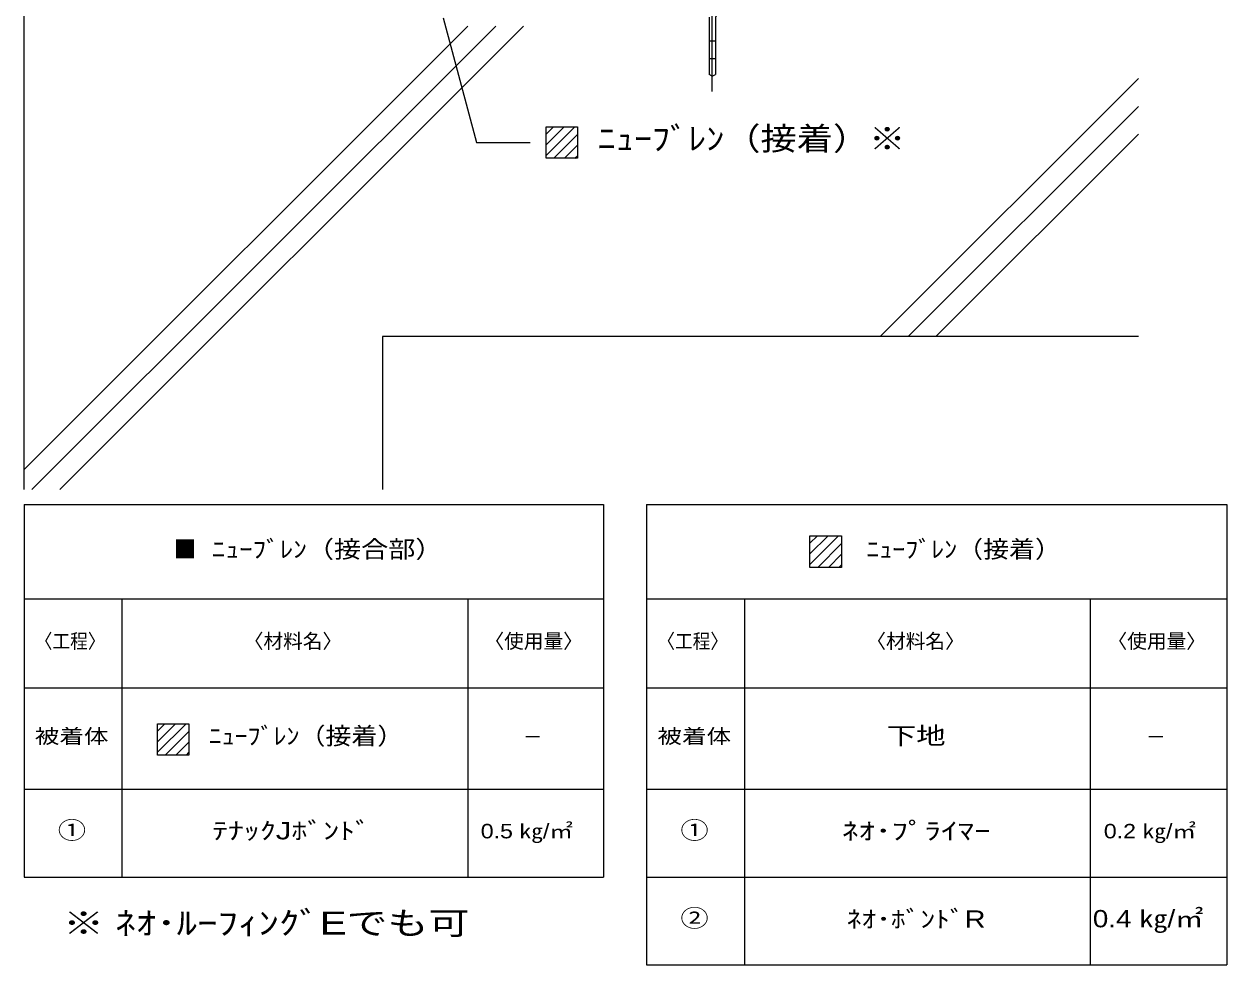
# Model space of a CAD drawing. Units: millimetres, scale not verified. Extents: x -83 to 95, y -112 to 112.
# Drawn here: x -77.7 to 75.1, y -112.4 to 7.3 of the extents above; entities that cross this region are included whole.
import ezdxf
from ezdxf.enums import TextEntityAlignment as Align

# ---------------------------------------------------------------- set-up
doc = ezdxf.new("R2010")
doc.units = ezdxf.units.MM
doc.header["$LTSCALE"] = 0.1
doc.layers.add('0-0_Eシート', color=254, linetype='Continuous', lineweight=18)
doc.layers.add('0-1_Z_O-文字', color=134, linetype='Continuous', lineweight=18)
doc.layers.add('0-7_実線', color=134, linetype='Continuous')
doc.layers.add('0-8_金物', color=5, linetype='Continuous')
doc.styles.add('HGPｺﾞｼｯｸM', font='')
doc.styles.get('HGPｺﾞｼｯｸM').set_extended_font_data('HGPｺﾞｼｯｸM')

msp = doc.modelspace()

# ---------------------------------------------------------------- linework, layer by layer
at = {"layer": '0-0_Eシート', "color": 92}
for points in [[(-11.4067, -5.7793), (-7.4067, -5.7793), (-7.4067, -9.7793), (-11.4067, -9.7793)], [(22.1423, -57.8101), (26.1423, -57.8101), (26.1423, -61.8101), (22.1423, -61.8101)], [(-60.7893, -81.6942), (-56.7893, -81.6942), (-56.7893, -85.6942), (-60.7893, -85.6942)]]:
    msp.add_lwpolyline(points, close=True, dxfattribs=at)
at = {"layer": '0-1_Z_O-文字', "color": 254}
for p, q in [((-11.4067, -6.7261), (-10.4599, -5.7793)), ((-11.4067, -8.0732), (-9.1129, -5.7793)), ((-11.4067, -9.4202), (-7.7659, -5.7793)), ((-10.4188, -9.7793), (-7.4067, -6.7672)), ((-9.0718, -9.7793), (-7.4067, -8.1143)), ((-7.7248, -9.7793), (-7.4067, -9.4613)), ((22.1423, -58.7569), (23.0891, -57.8101)), ((22.1423, -60.1039), (24.4361, -57.8101)), ((22.1423, -61.451), (25.7832, -57.8101)), ((23.1302, -61.8101), (26.1423, -58.798)), ((24.4773, -61.8101), (26.1423, -60.1451)), ((25.8243, -61.8101), (26.1423, -61.4921)), ((-60.7893, -82.641), (-59.8425, -81.6942)), ((-60.7893, -83.9881), (-58.4955, -81.6942)), ((-60.7893, -85.3351), (-57.1485, -81.6942)), ((-59.8014, -85.6942), (-56.7893, -82.6822)), ((-58.4544, -85.6942), (-56.7893, -84.0292)), ((-57.1073, -85.6942), (-56.7893, -85.3762))]:
    msp.add_line(p, q, dxfattribs=at)
at = {"layer": '0-1_Z_O-文字'}
for p, q in [((-20.2536, -7.7793), (-13.4022, -7.7793)), ((-77.7499, -53.8293), (-4.117, -53.8293)), ((-77.7499, -53.8293), (-77.7499, -101.1986)), ((-4.117, -53.8293), (-4.117, -101.1986)), ((1.3812, -53.8293), (75.1389, -53.8293)), ((1.3812, -53.8293), (1.3812, -112.3805)), ((75.1389, -53.8293), (75.1389, -112.3805)), ((-77.7499, -65.8293), (-4.117, -65.8293)), ((1.3812, -65.8293), (75.1389, -65.8293)), ((-77.7499, -77.1522), (-4.117, -77.1522)), ((1.3812, -77.1522), (75.1389, -77.1522)), ((-77.7499, -90.0166), (-4.117, -90.0166)), ((1.3812, -90.0166), (75.1389, -90.0166)), ((-77.7499, -101.1986), (-4.117, -101.1986)), ((1.3812, -101.1986), (75.1389, -101.1986)), ((1.3812, -112.3805), (75.1389, -112.3805))]:
    msp.add_line(p, q, dxfattribs=at)
at = {"layer": '0-1_Z_O-文字', "color": 1}
for p, q in [((-65.3087, -65.8293), (-65.3087, -101.1986)), ((-21.3573, -65.8293), (-21.3573, -101.1986)), ((13.8224, -65.8293), (13.8224, -112.3805)), ((57.7738, -65.8293), (57.7738, -112.3805))]:
    msp.add_line(p, q, dxfattribs=at)
at = {"layer": '0-1_Z_O-文字'}
msp.add_lwpolyline([(-24.4851, 8.0681), (-20.2536, -7.7793), (-13.4022, -7.7793)], dxfattribs=at)
at = {"layer": '0-7_実線'}
for p, q in [((-77.7499, -49.3704), (-21.3423, 7.0372)), ((-76.7578, -51.9139), (-17.8068, 7.0372)), ((-73.2223, -51.9139), (-14.2712, 7.0372)), ((31.0816, -32.4628), (63.8852, 0.3408)), ((34.6171, -32.4628), (63.8852, -3.1947)), ((38.1526, -32.4628), (63.8852, -6.7303)), ((63.8852, -32.4628), (-32.2076, -32.4628)), ((-32.2076, -32.4628), (-32.2076, -51.9139))]:
    msp.add_line(p, q, dxfattribs=at)
msp.add_lwpolyline([(-77.7499, -51.9139), (-77.7499, 48.4882), (-77.7499, 90.419)], dxfattribs=at)
at = {"layer": '0-8_金物', "color": 4}
for p, q in [((9.727, -1.2903), (9.727, 9.6827)), ((9.3145, 8.1622), (9.3145, 0.86)), ((9.3145, 5.1622), (10.1395, 5.1622)), ((9.3145, 2.9122), (10.1395, 2.9122)), ((9.727, 0.6622), (9.3145, 0.86)), ((9.727, 0.6622), (10.1395, 0.86))]:
    msp.add_line(p, q, dxfattribs=at)
msp.add_lwpolyline([(10.327, 8.5372), (10.1395, 8.1622), (10.1395, 0.86)], dxfattribs=at)

# ---------------------------------------------------------------- texts
at = {"layer": '0-1_Z_O-文字', "style": 'HGPｺﾞｼｯｸM'}
for s, height, width, p in [('ﾆｭｰﾌﾞﾚﾝ（接着）※', 2.933, 1.15, (-4.847, -9.6263)), (' ﾆｭｰﾌﾞﾚﾝ（接合部）', 2.199, 1.15, (-54.8217, -61.2607)), ('\u3000\u3000ﾆｭｰﾌﾞﾚﾝ（接着）', 2.199, 1.1, (22.7042, -61.2607)), ('〈工程〉', 1.833, 0.9, (-76.396, -72.6583)), ('〈工程〉', 1.833, 0.9, (2.7351, -72.6583)), ('被着体', 1.833, 1.25, (-76.3833, -84.7519)), ('\u3000ﾆｭｰﾌﾞﾚﾝ（接着）', 2.199, 1.1, (-57.5944, -85.0159)), ('被着体', 1.833, 1.25, (2.7478, -84.7519)), ('下地', 2.199, 1.25, (31.8844, -84.9778)), ('①', 2.199, 1.2, (-73.4633, -97.0086)), ('ﾃﾅｯｸJﾎﾞﾝﾄﾞ', 2.199, 1.35, (-53.8558, -97.0695)), ('0.5 ㎏/㎡', 1.833, 1.2, (-19.7041, -96.8259)), ('①', 2.199, 1.2, (5.6678, -97.0086)), ('ﾈｵ･ﾌﾟﾗｲﾏｰ', 2.199, 1.4, (26.2042, -97.1)), ('0.2 ㎏/㎡', 1.833, 1.2, (59.4893, -96.8259)), ('※ ﾈｵ･ﾙｰﾌｨﾝｸﾞEでも可', 2.933, 1.3, (-72.7811, -109.397)), ('②', 2.199, 1.2, (5.6678, -108.1905)), ('ﾈｵ･ﾎﾞﾝﾄﾞR', 2.199, 1.25, (26.8057, -108.3048)), ('0.4 ㎏/㎡', 2.199, 1.2, (58.0959, -108.2515))]:
    msp.add_text(s, height=height, dxfattribs=dict(at, width=width)).set_placement(p, align=Align.BOTTOM_LEFT)
at = {"layer": '0-1_Z_O-文字', "color": 3, "style": 'HGPｺﾞｼｯｸM', "width": 0.95}
msp.add_text('■', height=2.199, dxfattribs=at).set_placement((-58.7202, -61.2607), align=Align.BOTTOM_LEFT)
at = {"layer": '0-1_Z_O-文字', "style": 'HGPｺﾞｼｯｸM'}
for s, p in [('〈材料名〉', (-49.8241, -72.6583)), ('〈使用量〉', (-19.2282, -72.6583)), ('〈材料名〉', (29.307, -72.6583)), ('〈使用量〉', (59.9652, -72.6583)), ('－', (-14.3552, -84.8344)), ('－', (64.8383, -84.8344))]:
    msp.add_text(s, height=1.833, dxfattribs=at).set_placement(p, align=Align.BOTTOM_LEFT)

doc.saveas('drawing.dxf')
